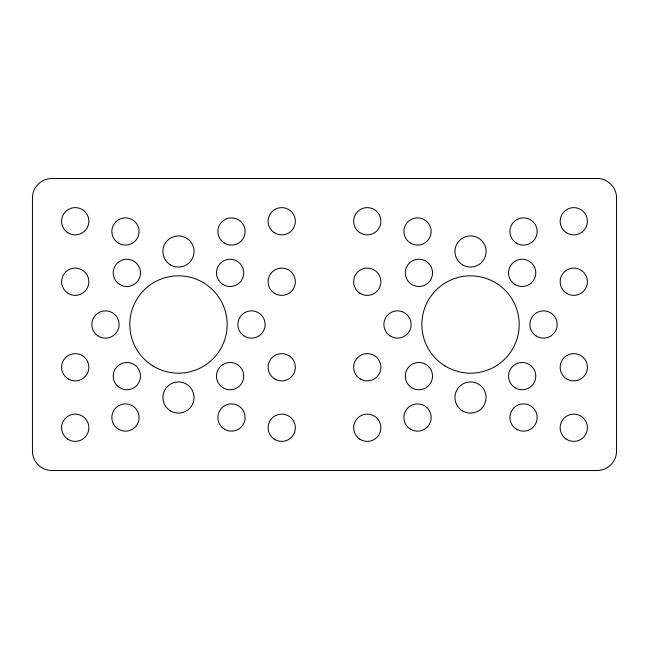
<?xml version="1.0" encoding="UTF-8"?>
<svg xmlns="http://www.w3.org/2000/svg" width="649" height="649" viewBox="0 0 649 649"><rect width="100%" height="100%" fill="white"/><g stroke="black" fill="none" stroke-linecap="round" stroke-linejoin="round"><path stroke-width="0.97" d="M597.08 178.475L51.92 178.475A19.47 19.47 0 0 0 32.45 197.945L32.45 451.055A19.47 19.47 0 0 0 51.92 470.525L597.08 470.525A19.47 19.47 0 0 0 616.55 451.055L616.55 197.945A19.47 19.47 0 0 0 597.08 178.475M152.994 365.971A48.675 48.675 0 0 0 227.134 325.83A48.675 48.675 0 0 0 155.298 281.698A48.675 48.675 0 0 0 152.994 365.971M243.943 335.849A13.629 13.629 0 0 0 265.092 325.352A13.629 13.629 0 0 0 245.427 312.291A13.629 13.629 0 0 0 243.943 335.849M222.923 284.457A13.629 13.629 0 0 0 243.724 273.302A13.629 13.629 0 0 0 223.662 260.857A13.629 13.629 0 0 0 222.923 284.457M119.667 284.457A13.629 13.629 0 0 0 140.468 273.302A13.629 13.629 0 0 0 120.406 260.857A13.629 13.629 0 0 0 119.667 284.457M97.918 335.849A13.629 13.629 0 0 0 119.067 325.352A13.629 13.629 0 0 0 99.402 312.291A13.629 13.629 0 0 0 97.918 335.849M119.667 387.713A13.629 13.629 0 0 0 140.468 376.558A13.629 13.629 0 0 0 120.406 364.113A13.629 13.629 0 0 0 119.667 387.713M222.923 387.713A13.629 13.629 0 0 0 243.724 376.558A13.629 13.629 0 0 0 223.662 364.113A13.629 13.629 0 0 0 222.923 387.713M170.565 264.906A15.576 15.576 0 0 0 194.051 251.625A15.576 15.576 0 0 0 170.809 237.932A15.576 15.576 0 0 0 170.565 264.906M170.565 410.931A15.576 15.576 0 0 0 194.051 397.65A15.576 15.576 0 0 0 170.809 383.957A15.576 15.576 0 0 0 170.565 410.931M274.235 232.634A13.629 13.629 0 0 0 295.336 222.039A13.629 13.629 0 0 0 275.614 209.067A13.629 13.629 0 0 0 274.235 232.634M67.731 232.634A13.629 13.629 0 0 0 88.824 222.039A13.629 13.629 0 0 0 69.102 209.067A13.629 13.629 0 0 0 67.731 232.634M67.731 439.138A13.629 13.629 0 0 0 88.824 428.551A13.629 13.629 0 0 0 69.102 415.571A13.629 13.629 0 0 0 67.731 439.138M274.235 439.138A13.629 13.629 0 0 0 295.336 428.551A13.629 13.629 0 0 0 275.614 415.571A13.629 13.629 0 0 0 274.235 439.138M224.051 242.904A13.629 13.629 0 0 0 245.087 232.196A13.629 13.629 0 0 0 225.292 219.338A13.629 13.629 0 0 0 224.051 242.904M118.045 242.904A13.629 13.629 0 0 0 139.081 232.196A13.629 13.629 0 0 0 119.286 219.338A13.629 13.629 0 0 0 118.045 242.904M224.473 429.208A13.629 13.629 0 0 0 245.103 417.745A13.629 13.629 0 0 0 224.854 405.609A13.629 13.629 0 0 0 224.473 429.208M118.467 429.208A13.629 13.629 0 0 0 139.097 417.745A13.629 13.629 0 0 0 118.848 405.609A13.629 13.629 0 0 0 118.467 429.208M274.446 293.251A13.629 13.629 0 0 0 295.352 282.283A13.629 13.629 0 0 0 275.395 269.659A13.629 13.629 0 0 0 274.446 293.251M67.934 293.251A13.629 13.629 0 0 0 88.84 282.283A13.629 13.629 0 0 0 68.891 269.659A13.629 13.629 0 0 0 67.934 293.251M274.916 379.073A13.629 13.629 0 0 0 295.36 367.269A13.629 13.629 0 0 0 274.916 355.465A13.629 13.629 0 0 0 274.916 379.073M68.405 379.073A13.629 13.629 0 0 0 88.848 367.269A13.629 13.629 0 0 0 68.405 355.465A13.629 13.629 0 0 0 68.405 379.073M514.973 387.713A13.629 13.629 0 0 0 535.774 376.558A13.629 13.629 0 0 0 515.712 364.113A13.629 13.629 0 0 0 514.973 387.713M535.993 335.849A13.629 13.629 0 0 0 557.142 325.352A13.629 13.629 0 0 0 537.477 312.291A13.629 13.629 0 0 0 535.993 335.849M462.615 264.906A15.576 15.576 0 0 0 486.101 251.625A15.576 15.576 0 0 0 462.859 237.932A15.576 15.576 0 0 0 462.615 264.906M445.044 365.971A48.675 48.675 0 0 0 519.184 325.83A48.675 48.675 0 0 0 447.348 281.698A48.675 48.675 0 0 0 445.044 365.971M514.973 284.457A13.629 13.629 0 0 0 535.774 273.302A13.629 13.629 0 0 0 515.712 260.857A13.629 13.629 0 0 0 514.973 284.457M411.717 284.457A13.629 13.629 0 0 0 432.518 273.302A13.629 13.629 0 0 0 412.456 260.857A13.629 13.629 0 0 0 411.717 284.457M389.968 335.849A13.629 13.629 0 0 0 411.117 325.352A13.629 13.629 0 0 0 391.452 312.291A13.629 13.629 0 0 0 389.968 335.849M411.717 387.713A13.629 13.629 0 0 0 432.518 376.558A13.629 13.629 0 0 0 412.456 364.113A13.629 13.629 0 0 0 411.717 387.713M462.615 410.931A15.576 15.576 0 0 0 486.101 397.65A15.576 15.576 0 0 0 462.859 383.957A15.576 15.576 0 0 0 462.615 410.931M566.285 232.634A13.629 13.629 0 0 0 587.386 222.039A13.629 13.629 0 0 0 567.664 209.067A13.629 13.629 0 0 0 566.285 232.634M359.781 232.634A13.629 13.629 0 0 0 380.874 222.039A13.629 13.629 0 0 0 361.152 209.067A13.629 13.629 0 0 0 359.781 232.634M359.781 439.138A13.629 13.629 0 0 0 380.874 428.551A13.629 13.629 0 0 0 361.152 415.571A13.629 13.629 0 0 0 359.781 439.138M566.285 439.138A13.629 13.629 0 0 0 587.386 428.551A13.629 13.629 0 0 0 567.664 415.571A13.629 13.629 0 0 0 566.285 439.138M516.101 242.904A13.629 13.629 0 0 0 537.137 232.196A13.629 13.629 0 0 0 517.342 219.338A13.629 13.629 0 0 0 516.101 242.904M410.095 242.904A13.629 13.629 0 0 0 431.131 232.196A13.629 13.629 0 0 0 411.336 219.338A13.629 13.629 0 0 0 410.095 242.904M516.523 429.208A13.629 13.629 0 0 0 537.153 417.745A13.629 13.629 0 0 0 516.904 405.609A13.629 13.629 0 0 0 516.523 429.208M410.517 429.208A13.629 13.629 0 0 0 431.147 417.745A13.629 13.629 0 0 0 410.898 405.609A13.629 13.629 0 0 0 410.517 429.208M566.496 293.251A13.629 13.629 0 0 0 587.402 282.283A13.629 13.629 0 0 0 567.445 269.659A13.629 13.629 0 0 0 566.496 293.251M359.984 293.251A13.629 13.629 0 0 0 380.89 282.283A13.629 13.629 0 0 0 360.941 269.659A13.629 13.629 0 0 0 359.984 293.251M566.966 379.073A13.629 13.629 0 0 0 587.41 367.269A13.629 13.629 0 0 0 566.966 355.465A13.629 13.629 0 0 0 566.966 379.073M360.455 379.073A13.629 13.629 0 0 0 380.898 367.269A13.629 13.629 0 0 0 360.455 355.465A13.629 13.629 0 0 0 360.455 379.073"/></g></svg>
